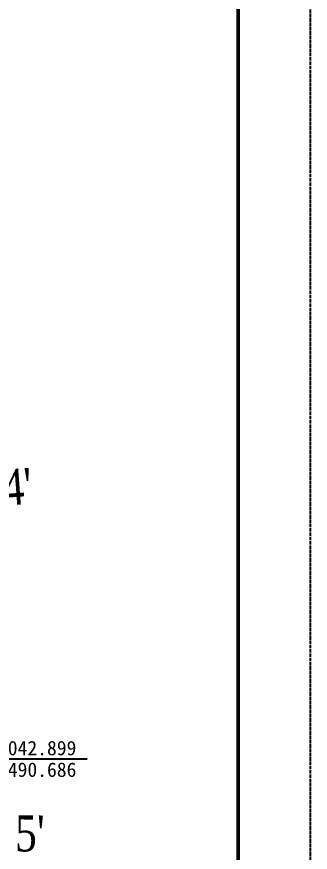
# Model space of a CAD drawing. Header units: millimetres. Extents: x 7408 to 22184, y -2085 to 5798.
# Drawn here: x 7759.6 to 7800.3, y -2024.2 to -1908.1 of the extents above; entities that cross this region are included whole.
import ezdxf
from ezdxf.enums import TextEntityAlignment as Align

# ---------------------------------------------------------------- set-up
doc = ezdxf.new("R2010")
doc.units = ezdxf.units.MM
doc.linetypes.add('DASHDOT', pattern=[1, 0.5, -0.25, 0, -0.25])
doc.linetypes.add('XX', pattern=[12, 10, -2])
doc.layers.add('KTD', color=7, linetype='Continuous')
doc.layers.add('道路-中心线', color=12, linetype='DASHDOT')
doc.styles.add('DZNUM', font='TIMES.TTF')
doc.styles.add('DZST', font='SimSun.ttf')

msp = doc.modelspace()

# ---------------------------------------------------------------- linework, layer by layer
at = {"layer": 'KTD', "linetype": 'XX', "ltscale": 0.05}
msp.add_lwpolyline([(7408.34, -2084.94), (7408.34, -1731.35), (7800.34, -1731.35), (7800.34, -2084.94)], close=True, dxfattribs=at)
at = {"layer": 'KTD', "const_width": 0.5}
msp.add_lwpolyline([(7438.34, -2074.94), (7438.34, -1741.35), (7790.34, -1741.35), (7790.34, -2074.94)], close=True, dxfattribs=at)
at = {"layer": '道路-中心线', "color": 6, "linetype": 'Continuous'}
msp.add_line((7751.37, -2011.2), (7769.37, -2011.2), dxfattribs=at)

# ---------------------------------------------------------------- texts
at = {"layer": 'KTD', "style": 'DZNUM', "width": 0.8}
for s, rotation, p in [("4'", 4.219, (7757.57, -1973.57)), ("5'", 359.6269, (7759.34, -2021.54))]:
    msp.add_text(s, height=5, rotation=rotation, dxfattribs=at).set_placement(p, align=Align.MIDDLE_LEFT)
at = {"layer": '道路-中心线', "color": 6, "linetype": 'Continuous', "style": 'DZST'}
for s, p in [('X=-4042.899', (7760.37, -2009.7)), ('Y=15490.686', (7760.37, -2012.7))]:
    msp.add_text(s, height=2, dxfattribs=at).set_placement(p, align=Align.MIDDLE_CENTER)

doc.saveas('drawing.dxf')
